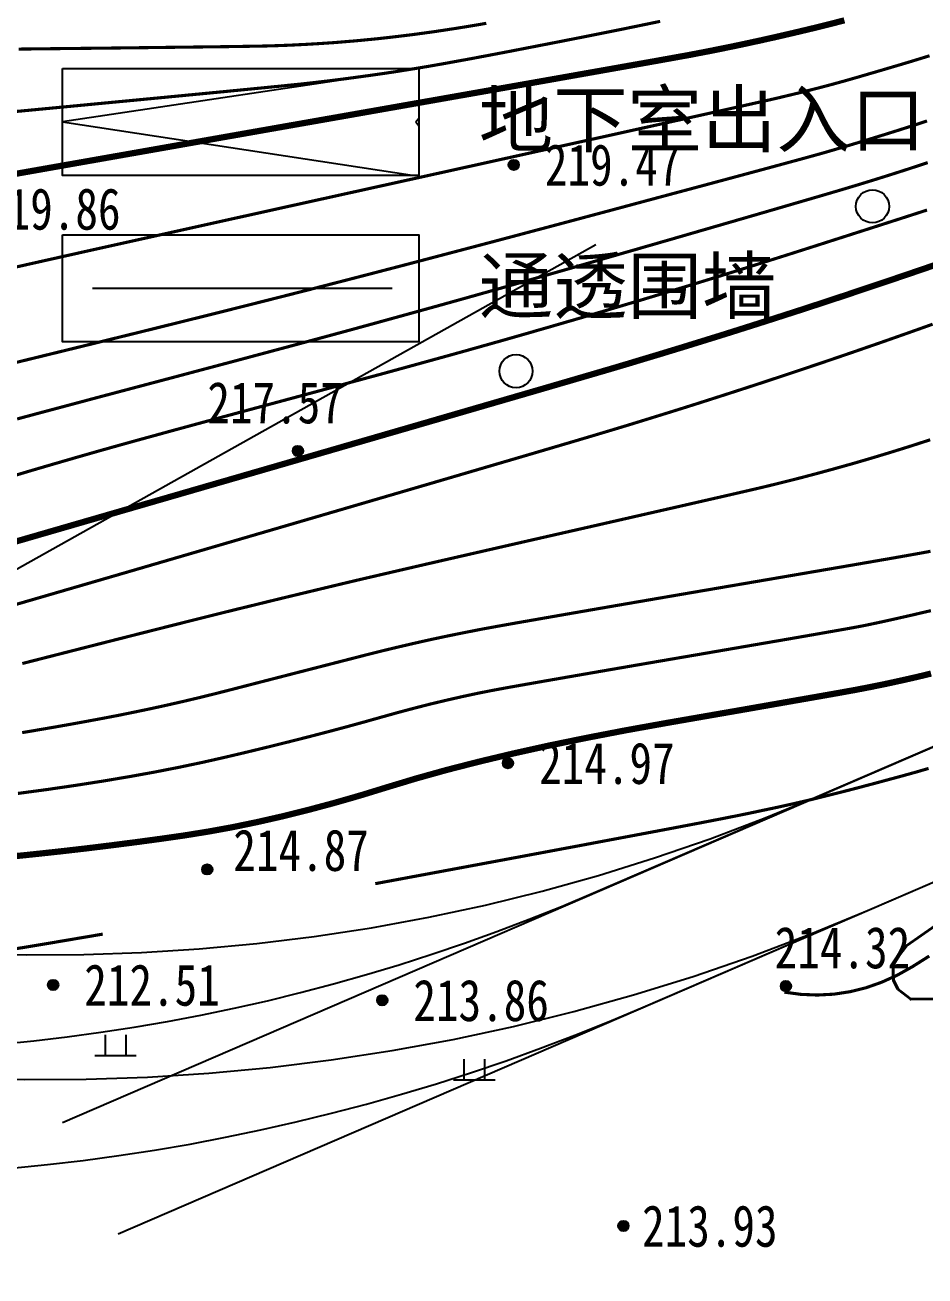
# Model space of a CAD drawing. Extents: x 36524600 to 36525730, y 2746759 to 2747713.
# Drawn here: x 36525115.02 to 36525136.71, y 2747403.66 to 2747433.79 of the extents above; entities that cross this region are included whole.
import ezdxf
from ezdxf.enums import TextEntityAlignment as Align

# ---------------------------------------------------------------- set-up
doc = ezdxf.new("R2010")
doc.units = 0
doc.header["$LTSCALE"] = 1000
doc.header["$MEASUREMENT"] = 0
doc.linetypes.add('X2', pattern=[10, 8, -2])
for name, color, linetype in [('0-规划文字', 7, 'Continuous'), ('0-规划道路', 4, 'Continuous'), ('DGX', 251, 'Continuous'), ('DLSS', 4, 'Continuous'), ('DMTZ', 3, 'Continuous'), ('GCD', 252, 'Continuous'), ('PP-DX-PT', 251, 'Continuous'), ('SZ-ZH-DIM', 7, 'Continuous'), ('ZBTZ', 3, 'Continuous'), ('围墙线', 251, 'Continuous'), ('道路', 251, 'Continuous')]:
    doc.layers.add(name, color=color, linetype=linetype)
doc.styles.add('HyStandard', font='txt.shx', dxfattribs={"width": 0.8, "bigfont": 'hztxt.shx'})
doc.styles.add('正等线体', font='宋体.shx', dxfattribs={"bigfont": '@@gbcbig.shx'})
doc.styles.add('黑体', font='simhei.ttf')
doc.linetypes.add('10421', pattern='A,2,[150,AAA.SHX,S=0.5,R=0,X=0,Y=0.5],1e-11', length=2)
doc.linetypes.add('1161', pattern='A,0,[149,AAA.SHX,S=0.15,R=0,X=0,Y=0],-1.6', length=1.6)
doc.linetypes.add('FENCELINE2', pattern='A,0.25,-0.1,[132,ltypeshp.shx,S=0.1,R=0,X=-0.1,Y=0],-0.1,1', length=1.45)

# ---------------------------------------------------------------- blocks, each defined once
blk = doc.blocks.new('gc326')
blk.add_circle((0, 0), 0.8)
blk = doc.blocks.new('gc200')
h = blk.add_hatch(color=256)
edge = h.paths.add_edge_path()
edge.add_arc((0, 0), 0.25, 0, 360)
blk.add_circle((0, 0), 0.25)
blk = doc.blocks.new('dxt')
at = {"color": 253}
for p, q in [((36525116.954, 2747409.472, 228.595), (36525116.954, 2747408.972, 228.595)), ((36525117.454, 2747409.472, 228.595), (36525117.454, 2747408.972, 228.595)), ((36525116.704, 2747408.972, 228.595), (36525117.704, 2747408.972, 228.595)), ((36525125.598, 2747408.887, 214.145), (36525125.598, 2747408.387, 214.145)), ((36525126.098, 2747408.887, 214.145), (36525126.098, 2747408.387, 214.145)), ((36525125.348, 2747408.387, 214.145), (36525126.348, 2747408.387, 214.145))]:
    blk.add_line(p, q, dxfattribs=at)
at = {"color": 253, "linetype": 'Continuous', "flags": 128}
blk.add_lwpolyline([(36525128.774, 2747428.494), (36525094.763, 2747409.443), (36525068.486, 2747370.92)], dxfattribs=at)
at = {"layer": 'DGX', "color": 253, "linetype": 'Continuous', "flags": 128}
for points, const_width in [([(36525136.854, 2747418.17), (36525136.74, 2747418.142), (36525136.626, 2747418.115), (36525136.512, 2747418.088), (36525136.398, 2747418.062), (36525136.284, 2747418.036), (36525136.169, 2747418.01), (36525136.055, 2747417.985), (36525135.94, 2747417.96), (36525135.826, 2747417.935), (36525135.711, 2747417.911), (36525135.596, 2747417.888), (36525135.481, 2747417.864), (36525135.366, 2747417.841), (36525135.251, 2747417.819), (36525135.136, 2747417.797), (36525135.021, 2747417.775), (36525134.849, 2747417.744), (36525134.565, 2747417.693), (36525134.168, 2747417.623), (36525133.658, 2747417.534), (36525133.035, 2747417.425), (36525132.299, 2747417.296), (36525131.451, 2747417.149), (36525130.49, 2747416.982), (36525129.494, 2747416.803), (36525128.544, 2747416.62), (36525127.637, 2747416.434), (36525126.776, 2747416.243), (36525125.959, 2747416.048), (36525125.186, 2747415.85), (36525124.458, 2747415.647), (36525123.774, 2747415.441), (36525123.119, 2747415.24), (36525122.476, 2747415.055), (36525121.844, 2747414.886), (36525121.225, 2747414.732), (36525120.618, 2747414.594), (36525120.023, 2747414.471), (36525119.439, 2747414.365), (36525118.868, 2747414.273), (36525118.296, 2747414.191), (36525117.71, 2747414.112), (36525117.111, 2747414.035), (36525116.499, 2747413.96), (36525115.873, 2747413.888), (36525115.233, 2747413.819), (36525114.58, 2747413.752)], 0.15), ([(36525114.854, 2747415.284), (36525115.556, 2747415.378), (36525116.236, 2747415.477), (36525116.894, 2747415.58), (36525117.531, 2747415.687), (36525118.145, 2747415.798), (36525118.738, 2747415.914), (36525119.309, 2747416.034), (36525119.857, 2747416.158), (36525120.386, 2747416.283), (36525120.898, 2747416.407), (36525121.393, 2747416.53), (36525121.871, 2747416.651), (36525122.332, 2747416.771), (36525122.775, 2747416.889), (36525123.201, 2747417.006), (36525123.61, 2747417.121), (36525124.008, 2747417.232), (36525124.403, 2747417.337), (36525124.793, 2747417.437), (36525125.18, 2747417.529), (36525125.562, 2747417.616), (36525125.941, 2747417.697), (36525126.316, 2747417.771), (36525126.686, 2747417.839), (36525127.082, 2747417.909), (36525127.532, 2747417.988), (36525128.037, 2747418.076), (36525128.596, 2747418.173), (36525129.209, 2747418.279), (36525129.876, 2747418.394), (36525130.598, 2747418.518), (36525131.375, 2747418.651), (36525132.135, 2747418.782), (36525132.809, 2747418.898), (36525133.398, 2747418.999), (36525133.9, 2747419.086), (36525134.316, 2747419.159), (36525134.647, 2747419.217), (36525134.891, 2747419.26), (36525135.049, 2747419.289), (36525135.171, 2747419.312), (36525135.308, 2747419.339), (36525135.458, 2747419.371), (36525135.623, 2747419.406), (36525135.801, 2747419.445), (36525135.994, 2747419.488), (36525136.201, 2747419.535), (36525136.422, 2747419.585), (36525136.643, 2747419.637), (36525136.85, 2747419.685)], 0.075), ([(36525114.955, 2747416.748), (36525115.349, 2747416.815), (36525115.74, 2747416.882), (36525116.129, 2747416.951), (36525116.514, 2747417.021), (36525116.897, 2747417.092), (36525117.278, 2747417.165), (36525117.662, 2747417.243), (36525118.046, 2747417.323), (36525118.433, 2747417.408), (36525118.821, 2747417.496), (36525119.21, 2747417.588), (36525119.6, 2747417.684), (36525119.993, 2747417.784), (36525120.387, 2747417.886), (36525120.783, 2747417.988), (36525121.18, 2747418.09), (36525121.58, 2747418.193), (36525121.982, 2747418.296), (36525122.386, 2747418.4), (36525122.792, 2747418.504), (36525123.2, 2747418.609), (36525123.609, 2747418.712), (36525124.017, 2747418.81), (36525124.425, 2747418.905), (36525124.832, 2747418.996), (36525125.238, 2747419.082), (36525125.644, 2747419.164), (36525126.049, 2747419.243), (36525126.454, 2747419.317), (36525126.898, 2747419.396), (36525127.421, 2747419.487), (36525128.022, 2747419.592), (36525128.702, 2747419.71), (36525129.461, 2747419.841), (36525130.298, 2747419.985), (36525131.214, 2747420.142), (36525132.208, 2747420.312), (36525133.184, 2747420.479), (36525134.042, 2747420.626), (36525134.784, 2747420.753), (36525135.409, 2747420.861), (36525135.918, 2747420.949), (36525136.309, 2747421.018), (36525136.584, 2747421.067), (36525136.742, 2747421.096), (36525136.841, 2747421.115)], 0.075), ([(36525123.463, 2747413.111), (36525125.3, 2747413.452), (36525126.925, 2747413.754), (36525128.339, 2747414.018), (36525129.542, 2747414.244), (36525130.534, 2747414.43), (36525131.313, 2747414.578), (36525131.882, 2747414.688), (36525132.239, 2747414.759), (36525132.483, 2747414.809), (36525132.71, 2747414.857), (36525132.922, 2747414.902), (36525133.118, 2747414.943), (36525133.299, 2747414.983), (36525133.463, 2747415.019), (36525133.612, 2747415.053), (36525133.745, 2747415.084), (36525133.87, 2747415.113), (36525133.994, 2747415.143), (36525134.119, 2747415.173), (36525134.244, 2747415.204), (36525134.369, 2747415.235), (36525134.493, 2747415.266), (36525134.617, 2747415.297), (36525134.742, 2747415.329), (36525134.87, 2747415.362), (36525135.005, 2747415.397), (36525135.147, 2747415.434), (36525135.296, 2747415.474), (36525135.453, 2747415.515), (36525135.617, 2747415.559), (36525135.787, 2747415.605), (36525135.965, 2747415.653), (36525136.144, 2747415.701), (36525136.316, 2747415.749), (36525136.482, 2747415.795), (36525136.641, 2747415.841), (36525136.794, 2747415.885)], 0.075), ([(36525136.811, 2747411.368), (36525136.412, 2747411.116), (36525136.042, 2747410.908), (36525135.666, 2747410.738), (36525135.286, 2747410.604), (36525134.902, 2747410.509), (36525134.513, 2747410.45), (36525134.119, 2747410.429), (36525133.721, 2747410.445), (36525133.318, 2747410.499)], 0.075), ([(36525114.958, 2747418.412), (36525115.797, 2747418.626), (36525116.57, 2747418.823), (36525117.278, 2747419.003), (36525117.921, 2747419.166), (36525118.499, 2747419.312), (36525119.011, 2747419.441), (36525119.458, 2747419.553), (36525119.84, 2747419.648), (36525120.189, 2747419.734), (36525120.539, 2747419.819), (36525120.888, 2747419.905), (36525121.238, 2747419.99), (36525121.587, 2747420.074), (36525121.937, 2747420.158), (36525122.287, 2747420.242), (36525122.636, 2747420.326), (36525123.028, 2747420.419), (36525123.505, 2747420.53), (36525124.065, 2747420.66), (36525124.709, 2747420.809), (36525125.438, 2747420.976), (36525126.251, 2747421.162), (36525127.148, 2747421.367), (36525128.129, 2747421.59), (36525129.097, 2747421.81), (36525129.955, 2747422.006), (36525130.703, 2747422.176), (36525131.34, 2747422.322), (36525131.867, 2747422.442), (36525132.284, 2747422.538), (36525132.591, 2747422.609), (36525132.787, 2747422.655), (36525132.928, 2747422.689), (36525133.069, 2747422.723), (36525133.21, 2747422.758), (36525133.35, 2747422.793), (36525133.491, 2747422.828), (36525133.632, 2747422.864), (36525133.772, 2747422.9), (36525133.912, 2747422.937), (36525134.053, 2747422.974), (36525134.193, 2747423.012), (36525134.333, 2747423.05), (36525134.473, 2747423.088), (36525134.612, 2747423.127), (36525134.752, 2747423.166), (36525134.891, 2747423.205), (36525135.031, 2747423.245), (36525135.17, 2747423.285), (36525135.309, 2747423.326), (36525135.449, 2747423.367), (36525135.588, 2747423.409), (36525135.726, 2747423.451), (36525135.865, 2747423.493), (36525136.004, 2747423.536), (36525136.142, 2747423.579), (36525136.281, 2747423.622), (36525136.419, 2747423.666), (36525136.557, 2747423.711), (36525136.695, 2747423.755), (36525136.833, 2747423.8)], 0.075), ([(36525114.422, 2747419.723), (36525115.903, 2747420.153), (36525117.612, 2747420.65), (36525119.548, 2747421.215), (36525121.49, 2747421.782), (36525123.215, 2747422.286), (36525124.724, 2747422.727), (36525126.016, 2747423.106), (36525127.091, 2747423.421), (36525127.95, 2747423.674), (36525128.593, 2747423.864), (36525129.018, 2747423.991), (36525129.336, 2747424.087), (36525129.653, 2747424.183), (36525129.97, 2747424.281), (36525130.287, 2747424.379), (36525130.603, 2747424.477), (36525130.92, 2747424.576), (36525131.236, 2747424.676), (36525131.552, 2747424.777), (36525131.868, 2747424.878), (36525132.184, 2747424.98), (36525132.499, 2747425.082), (36525132.814, 2747425.185), (36525133.129, 2747425.289), (36525133.444, 2747425.393), (36525133.758, 2747425.498), (36525134.073, 2747425.604), (36525134.387, 2747425.71), (36525134.701, 2747425.817), (36525135.014, 2747425.924), (36525135.328, 2747426.033), (36525135.641, 2747426.141), (36525135.954, 2747426.251), (36525136.267, 2747426.361), (36525136.58, 2747426.472), (36525136.892, 2747426.583)], 0.075), ([(36525114.587, 2747421.287), (36525116.534, 2747421.851), (36525118.748, 2747422.492), (36525120.966, 2747423.134), (36525122.925, 2747423.702), (36525124.626, 2747424.195), (36525126.067, 2747424.614), (36525127.249, 2747424.957), (36525128.173, 2747425.226), (36525128.837, 2747425.42), (36525129.243, 2747425.539), (36525129.519, 2747425.621), (36525129.795, 2747425.704), (36525130.071, 2747425.787), (36525130.347, 2747425.87), (36525130.622, 2747425.954), (36525130.898, 2747426.038), (36525131.173, 2747426.123), (36525131.448, 2747426.208), (36525131.723, 2747426.293), (36525131.998, 2747426.379), (36525132.273, 2747426.466), (36525132.548, 2747426.553), (36525132.822, 2747426.64), (36525133.097, 2747426.728), (36525133.371, 2747426.816), (36525133.645, 2747426.904), (36525133.923, 2747426.995), (36525134.209, 2747427.088), (36525134.504, 2747427.185), (36525134.806, 2747427.285), (36525135.116, 2747427.389), (36525135.435, 2747427.495), (36525135.761, 2747427.605), (36525136.096, 2747427.718), (36525136.428, 2747427.831), (36525136.748, 2747427.94), (36525137.055, 2747428.046)], 0.15), ([(36525114.791, 2747422.944), (36525115.084, 2747423.032), (36525115.377, 2747423.118), (36525115.671, 2747423.204), (36525115.964, 2747423.289), (36525116.258, 2747423.374), (36525116.552, 2747423.458), (36525116.846, 2747423.542), (36525117.141, 2747423.625), (36525117.435, 2747423.707), (36525117.749, 2747423.794), (36525118.1, 2747423.89), (36525118.489, 2747423.997), (36525118.915, 2747424.113), (36525119.379, 2747424.239), (36525119.882, 2747424.375), (36525120.421, 2747424.521), (36525120.999, 2747424.677), (36525121.581, 2747424.834), (36525122.137, 2747424.984), (36525122.665, 2747425.127), (36525123.165, 2747425.263), (36525123.639, 2747425.391), (36525124.084, 2747425.513), (36525124.503, 2747425.628), (36525124.894, 2747425.736), (36525125.272, 2747425.84), (36525125.649, 2747425.945), (36525126.026, 2747426.051), (36525126.403, 2747426.157), (36525126.78, 2747426.264), (36525127.156, 2747426.372), (36525127.533, 2747426.48), (36525127.909, 2747426.589), (36525128.285, 2747426.698), (36525128.661, 2747426.808), (36525129.037, 2747426.918), (36525129.412, 2747427.03), (36525129.788, 2747427.141), (36525130.163, 2747427.254), (36525130.538, 2747427.367), (36525130.913, 2747427.48), (36525131.311, 2747427.602), (36525131.756, 2747427.739), (36525132.247, 2747427.892), (36525132.785, 2747428.062), (36525133.369, 2747428.246), (36525134, 2747428.447), (36525134.678, 2747428.664), (36525135.402, 2747428.896), (36525136.115, 2747429.125), (36525136.757, 2747429.332)], 0.075), ([(36525114.834, 2747424.301), (36525115.426, 2747424.46), (36525116.102, 2747424.64), (36525116.862, 2747424.843), (36525117.707, 2747425.067), (36525118.56, 2747425.293), (36525119.349, 2747425.503), (36525120.073, 2747425.695), (36525120.731, 2747425.871), (36525121.325, 2747426.03), (36525121.854, 2747426.172), (36525122.318, 2747426.297), (36525122.717, 2747426.405), (36525123.083, 2747426.505), (36525123.449, 2747426.605), (36525123.815, 2747426.706), (36525124.181, 2747426.807), (36525124.547, 2747426.908), (36525124.913, 2747427.009), (36525125.279, 2747427.111), (36525125.645, 2747427.213), (36525126.043, 2747427.325), (36525126.507, 2747427.456), (36525127.037, 2747427.607), (36525127.632, 2747427.777), (36525128.293, 2747427.966), (36525129.019, 2747428.175), (36525129.811, 2747428.403), (36525130.668, 2747428.65), (36525131.514, 2747428.895), (36525132.271, 2747429.114), (36525132.94, 2747429.308), (36525133.52, 2747429.477), (36525134.012, 2747429.62), (36525134.416, 2747429.738), (36525134.731, 2747429.831), (36525134.958, 2747429.899), (36525135.14, 2747429.954), (36525135.322, 2747430.01), (36525135.504, 2747430.066), (36525135.686, 2747430.123), (36525135.868, 2747430.18), (36525136.05, 2747430.238), (36525136.231, 2747430.296), (36525136.412, 2747430.355), (36525136.593, 2747430.414), (36525136.774, 2747430.474)], 0.075), ([(36525114.698, 2747425.635), (36525115.378, 2747425.801), (36525116.126, 2747425.984), (36525116.901, 2747426.174), (36525117.664, 2747426.361), (36525118.415, 2747426.547), (36525119.152, 2747426.73), (36525119.877, 2747426.911), (36525120.589, 2747427.09), (36525121.289, 2747427.267), (36525121.976, 2747427.442), (36525122.685, 2747427.624), (36525123.45, 2747427.822), (36525124.272, 2747428.036), (36525125.15, 2747428.267), (36525126.085, 2747428.513), (36525127.076, 2747428.776), (36525128.124, 2747429.055), (36525129.228, 2747429.35), (36525130.296, 2747429.637), (36525131.238, 2747429.889), (36525132.053, 2747430.108), (36525132.74, 2747430.293), (36525133.301, 2747430.445), (36525133.735, 2747430.563), (36525134.041, 2747430.647), (36525134.22, 2747430.697), (36525134.336, 2747430.73), (36525134.452, 2747430.764), (36525134.568, 2747430.798), (36525134.684, 2747430.832), (36525134.799, 2747430.866), (36525134.915, 2747430.901), (36525135.03, 2747430.935), (36525135.146, 2747430.97), (36525135.261, 2747431.005), (36525135.377, 2747431.04), (36525135.492, 2747431.075), (36525135.608, 2747431.111), (36525135.723, 2747431.146), (36525135.838, 2747431.182), (36525135.953, 2747431.218), (36525136.068, 2747431.254), (36525136.183, 2747431.291), (36525136.298, 2747431.327), (36525136.413, 2747431.364), (36525136.528, 2747431.402), (36525136.642, 2747431.439), (36525136.757, 2747431.477)], 0.075), ([(36525114.217, 2747427.827), (36525115.209, 2747428.05), (36525116.427, 2747428.323), (36525117.871, 2747428.644), (36525119.542, 2747429.015), (36525121.439, 2747429.435), (36525123.563, 2747429.904), (36525125.669, 2747430.369), (36525127.514, 2747430.777), (36525129.095, 2747431.127), (36525130.415, 2747431.419), (36525131.473, 2747431.653), (36525132.268, 2747431.83), (36525132.802, 2747431.949), (36525133.073, 2747432.01), (36525133.213, 2747432.043), (36525133.353, 2747432.077), (36525133.493, 2747432.11), (36525133.633, 2747432.144), (36525133.773, 2747432.179), (36525133.913, 2747432.214), (36525134.052, 2747432.249), (36525134.192, 2747432.285), (36525134.34, 2747432.324), (36525134.505, 2747432.368), (36525134.687, 2747432.418), (36525134.886, 2747432.474), (36525135.102, 2747432.536), (36525135.335, 2747432.604), (36525135.586, 2747432.677), (36525135.853, 2747432.756), (36525136.121, 2747432.835), (36525136.371, 2747432.91), (36525136.603, 2747432.981), (36525136.818, 2747433.047)], 0.075), ([(36525114.135, 2747430.087), (36525115.911, 2747430.4), (36525117.98, 2747430.764), (36525120.341, 2747431.18), (36525122.702, 2747431.595), (36525124.77, 2747431.959), (36525126.547, 2747432.272), (36525128.031, 2747432.534), (36525129.224, 2747432.745), (36525130.124, 2747432.904), (36525130.732, 2747433.013), (36525131.047, 2747433.07), (36525131.217, 2747433.103), (36525131.387, 2747433.135), (36525131.556, 2747433.168), (36525131.725, 2747433.202), (36525131.894, 2747433.236), (36525132.064, 2747433.271), (36525132.233, 2747433.306), (36525132.401, 2747433.342), (36525132.57, 2747433.379), (36525132.739, 2747433.415), (36525132.907, 2747433.453), (36525133.076, 2747433.49), (36525133.244, 2747433.529), (36525133.412, 2747433.568), (36525133.58, 2747433.607), (36525133.748, 2747433.647), (36525133.917, 2747433.687), (36525134.085, 2747433.728), (36525134.255, 2747433.77), (36525134.425, 2747433.813), (36525134.595, 2747433.856), (36525134.766, 2747433.9)], 0.15), ([(36525130.327, 2747433.876), (36525130.049, 2747433.818), (36525129.767, 2747433.76), (36525129.48, 2747433.701), (36525129.185, 2747433.642), (36525128.884, 2747433.581), (36525128.577, 2747433.52), (36525128.263, 2747433.458), (36525127.942, 2747433.395), (36525127.615, 2747433.331), (36525127.295, 2747433.269), (36525126.997, 2747433.211), (36525126.719, 2747433.157), (36525126.462, 2747433.108), (36525126.226, 2747433.063), (36525126.012, 2747433.023), (36525125.818, 2747432.986), (36525125.645, 2747432.954), (36525125.488, 2747432.926), (36525125.341, 2747432.899), (36525125.204, 2747432.874), (36525125.077, 2747432.851), (36525124.961, 2747432.831), (36525124.854, 2747432.812), (36525124.758, 2747432.795), (36525124.671, 2747432.781), (36525124.59, 2747432.767), (36525124.509, 2747432.753), (36525124.427, 2747432.74), (36525124.346, 2747432.727), (36525124.265, 2747432.714), (36525124.183, 2747432.701), (36525124.102, 2747432.688), (36525124.02, 2747432.675), (36525123.934, 2747432.661), (36525123.837, 2747432.647), (36525123.73, 2747432.631), (36525123.613, 2747432.614), (36525123.485, 2747432.596), (36525123.348, 2747432.576), (36525123.2, 2747432.556), (36525123.041, 2747432.534), (36525122.878, 2747432.512), (36525122.715, 2747432.49), (36525122.551, 2747432.469), (36525122.388, 2747432.449), (36525122.224, 2747432.429), (36525122.06, 2747432.41), (36525121.896, 2747432.391), (36525121.733, 2747432.373), (36525121.491, 2747432.348), (36525121.093, 2747432.308), (36525120.54, 2747432.254), (36525119.831, 2747432.185), (36525118.966, 2747432.102), (36525117.945, 2747432.004), (36525116.768, 2747431.892), (36525115.436, 2747431.765), (36525114.104, 2747431.638)], 0.075), ([(36525114.874, 2747433.208), (36525115.913, 2747433.22), (36525116.951, 2747433.231), (36525117.868, 2747433.242), (36525118.665, 2747433.252), (36525119.341, 2747433.26), (36525119.897, 2747433.267), (36525120.331, 2747433.274), (36525120.646, 2747433.279), (36525120.839, 2747433.283), (36525120.972, 2747433.287), (36525121.106, 2747433.291), (36525121.239, 2747433.296), (36525121.372, 2747433.301), (36525121.505, 2747433.307), (36525121.638, 2747433.314), (36525121.771, 2747433.32), (36525121.905, 2747433.328), (36525122.038, 2747433.336), (36525122.171, 2747433.344), (36525122.304, 2747433.353), (36525122.437, 2747433.362), (36525122.569, 2747433.372), (36525122.702, 2747433.383), (36525122.835, 2747433.394), (36525122.968, 2747433.405), (36525123.101, 2747433.417), (36525123.233, 2747433.43), (36525123.366, 2747433.443), (36525123.499, 2747433.456), (36525123.631, 2747433.47), (36525123.764, 2747433.485), (36525123.896, 2747433.5), (36525124.028, 2747433.516), (36525124.161, 2747433.532), (36525124.293, 2747433.548), (36525124.425, 2747433.565), (36525124.557, 2747433.583), (36525124.689, 2747433.601), (36525124.821, 2747433.619), (36525124.953, 2747433.638), (36525125.085, 2747433.658), (36525125.217, 2747433.678), (36525125.349, 2747433.698), (36525125.481, 2747433.719), (36525125.612, 2747433.74), (36525125.744, 2747433.762), (36525125.875, 2747433.784), (36525126.007, 2747433.806), (36525126.138, 2747433.829)], 0.075), ([(36525114.737, 2747411.534), (36525114.986, 2747411.574), (36525115.28, 2747411.623), (36525115.618, 2747411.679), (36525116, 2747411.744), (36525116.426, 2747411.816), (36525116.897, 2747411.896)], 0.075)]:
    blk.add_lwpolyline(points, dxfattribs=dict(at, const_width=const_width))
at = {"layer": 'DLSS', "color": 253, "linetype": 'X2'}
for p, q in [((36525115.926, 2747407.363), (36525155.51, 2747424.433)), ((36525117.271, 2747404.681), (36525156.856, 2747421.751))]:
    blk.add_line(p, q, dxfattribs=at)
for radius in [47, 50]:
    blk.add_arc((36525115.564, 2747458.396), radius, 238.6566, 293.3272, dxfattribs=at)
at = {"layer": 'DMTZ', "color": 253, "linetype": '10421', "elevation": 215.001, "flags": 128}
blk.add_lwpolyline([(36525133.374, 2747410.68, 0.00000222, 0.00000222, 0), (36525125.402, 2747412.936, 0.00000221, 0.00000221, 0), (36525119.397, 2747413.476, 0.00000221, 0.00000221, 0), (36525117.969, 2747413.022, 0.00000221, 0.00000221, 0), (36525115.733, 2747410.674, 0.00000221, 0.00000221, 0)], format="xyseb", dxfattribs=at)
at = {"layer": 'DMTZ', "color": 253, "linetype": '10421', "const_width": 0.00000221, "elevation": 212, "flags": 128}
blk.add_lwpolyline([(36525047.637, 2747319.179), (36525050.968, 2747319.719), (36525058.32, 2747324.462), (36525069.23, 2747336.75), (36525072.926, 2747339.784), (36525076.263, 2747345.646), (36525078.946, 2747349.447), (36525080.515, 2747354.007), (36525081.595, 2747356.128), (36525087.153, 2747364.629), (36525091.086, 2747369.571), (36525095.777, 2747374.393), (36525102.908, 2747379.443), (36525113.199, 2747382.722), (36525115.918, 2747384.124), (36525120.957, 2747387.515), (36525126.971, 2747389.793), (36525132.131, 2747392.662), (36525133.151, 2747399.113), (36525132.323, 2747401.601), (36525130.496, 2747404.116), (36525129.001, 2747405.183), (36525126.146, 2747405.903), (36525122.411, 2747407.622), (36525122.349, 2747407.651), (36525119.947, 2747408.852), (36525119.345, 2747409.21), (36525119.292, 2747409.244), (36525117.554, 2747410.379), (36525116.888, 2747410.651), (36525116.654, 2747410.697), (36525116.606, 2747410.702), (36525115.754, 2747410.676), (36525115.752, 2747410.676), (36525115.702, 2747410.672), (36525113.906, 2747410.553), (36525113.877, 2747410.551), (36525110.877, 2747410.301), (36525103.781, 2747409.727), (36525096.591, 2747409.062), (36525094.595, 2747407.839), (36525090.954, 2747407.008)], dxfattribs=at)
at = {"layer": 'PP-DX-PT', "color": 253, "linetype": 'Continuous'}
for p in [(36525126.8, 2747430.42, 219.47), (36525121.6, 2747423.53, 217.57), (36525126.66, 2747416.012, 214.97), (36525119.414, 2747413.453, 214.87), (36525115.702, 2747410.672, 212.51), (36525133.358, 2747410.646, 214.32), (36525123.631, 2747410.302, 213.86), (36525129.441, 2747404.869, 213.93)]:
    blk.add_point(p, dxfattribs=at)
at = {"layer": 'PP-DX-PT', "color": 253}
for p in [(36525126.8, 2747430.42, 219.471), (36525121.6, 2747423.53, 217.57), (36525126.66, 2747416.012, 214.974), (36525119.414, 2747413.453, 214.87), (36525115.702, 2747410.672, 212.51), (36525133.358, 2747410.646, 214.321), (36525123.631, 2747410.302, 213.859), (36525129.441, 2747404.869, 213.93)]:
    blk.add_point(p, dxfattribs=at)
at = {"layer": 'ZBTZ', "color": 253, "linetype": '1161', "flags": 128}
for points, elevation in [([(36525130.99, 2747411.355, 0.00000221, 0.00000221, 0), (36525134.958, 2747413.492, 0.00000221, 0.00000221, 0), (36525136.804, 2747414.077, 0.00000221, 0.00000221, 0), (36525140.153, 2747414.452, 0.00000221, 0.00000221, 0), (36525144.08, 2747414.324, 0.00000221, 0.00000221, 0), (36525151.713, 2747413.266, 0.00000221, 0.00000221, 0), (36525154.69, 2747413.23, 0.00000221, 0.00000221, 0), (36525156.558, 2747412.297, 0.00000221, 0.00000221, 0), (36525158.941, 2747409.961, 0.00000221, 0.00000221, 0), (36525160.385, 2747408.068, 0.00000221, 0.00000221, 0), (36525160.732, 2747406.045, 0.00000221, 0.00000221, 0), (36525160.143, 2747405.084, 0.00000221, 0.00000221, 0), (36525158.42, 2747403.76, 0.00000221, 0.00000221, 0), (36525157.596, 2747402.523, 0.00000221, 0.00000221, 0), (36525155.95, 2747398.746, 0.00000221, 0.00000221, 0), (36525155.173, 2747395.821, 0.00000221, 0.00000221, 0), (36525155.634, 2747394.082, 0.00000221, 0.00000221, 0), (36525157.438, 2747392.602, 0.00000221, 0.00000221, 0), (36525157.944, 2747391.529, 0.00000221, 0.00000221, 0), (36525157.813, 2747390.406, 0.00000221, 0.00000221, 0), (36525157.838, 2747389.675, 0.00000221, 0.00000221, 0), (36525157.845, 2747389.185, 0.00000221, 0.00000221, 0), (36525158.729, 2747383.411, 0.00000224, 0.00000224, 0)], 214.854), ([(36525133.358, 2747410.646, 0.00000221, 0.00000221, 0), (36525140.298, 2747407.743, 0.00000221, 0.00000221, 0)], 214.994)]:
    blk.add_lwpolyline(points, format="xyseb", dxfattribs=dict(at, elevation=elevation))
at = {"layer": 'GCD', "color": 253, "linetype": 'Continuous'}
ref = blk.add_blockref('gc200', (36525126.8, 2747430.42, 219.471), dxfattribs=dict(at, xscale=0.5, yscale=0.5, zscale=0.5))
ref.add_attrib('height', '219.47', dxfattribs={"linetype": 'Continuous', "height": 1, "style": '正等线体', "width": 0.8}).set_placement((36525127.55, 2747430.42, 219.471), align=Align.MIDDLE_LEFT)
ref = blk.add_blockref('gc200', (36525113.31, 2747429.36, 219.86), dxfattribs=dict(at, xscale=0.5, yscale=0.5, zscale=0.5))
ref.add_attrib('height', '219.86', dxfattribs={"linetype": 'Continuous', "height": 1, "style": '正等线体', "width": 0.8}).set_placement((36525114.06, 2747429.36, 219.86), align=Align.MIDDLE_LEFT)
ref = blk.add_blockref('gc200', (36525121.6, 2747423.53, 217.57), dxfattribs=dict(at, xscale=0.5, yscale=0.5, zscale=0.5))
ref.add_attrib('height', '217.57', dxfattribs={"linetype": 'Continuous', "height": 1, "style": '正等线体', "width": 0.8}).set_placement((36525119.417, 2747424.695, 217.57), align=Align.MIDDLE_LEFT)
ref = blk.add_blockref('gc200', (36525126.66, 2747416.012, 214.974), dxfattribs=dict(at, xscale=0.5, yscale=0.5, zscale=0.5))
ref.add_attrib('height', '214.97', dxfattribs={"linetype": 'Continuous', "height": 1, "style": '正等线体', "width": 0.8}).set_placement((36525127.41, 2747416.012, 214.974), align=Align.MIDDLE_LEFT)
ref = blk.add_blockref('gc200', (36525119.414, 2747413.453, 214.87), dxfattribs=dict(at, xscale=0.5, yscale=0.5, zscale=0.5))
ref.add_attrib('height', '214.87', dxfattribs={"linetype": 'Continuous', "height": 1, "style": '正等线体', "width": 0.8}).set_placement((36525120.043, 2747413.918, 215.001), align=Align.MIDDLE_LEFT)
ref = blk.add_blockref('gc200', (36525133.358, 2747410.646, 214.321), dxfattribs=dict(at, xscale=0.5, yscale=0.5, zscale=0.5))
ref.add_attrib('height', '214.32', dxfattribs={"linetype": 'Continuous', "height": 1, "style": '正等线体', "width": 0.8}).set_placement((36525133.087, 2747411.573, 214.321), align=Align.MIDDLE_LEFT)
ref = blk.add_blockref('gc200', (36525115.702, 2747410.672, 212.51), dxfattribs=dict(at, xscale=0.5, yscale=0.5, zscale=0.5))
ref.add_attrib('height', '212.51', dxfattribs={"linetype": 'Continuous', "height": 1, "style": '正等线体', "width": 0.8}).set_placement((36525116.452, 2747410.672, 212), align=Align.MIDDLE_LEFT)
ref = blk.add_blockref('gc200', (36525123.631, 2747410.302, 213.859), dxfattribs=dict(at, xscale=0.5, yscale=0.5, zscale=0.5))
ref.add_attrib('height', '213.86', dxfattribs={"linetype": 'Continuous', "height": 1, "style": '正等线体', "width": 0.8}).set_placement((36525124.381, 2747410.302, 213.859), align=Align.MIDDLE_LEFT)
ref = blk.add_blockref('gc200', (36525129.441, 2747404.869, 213.93), dxfattribs=dict(at, xscale=0.5, yscale=0.5, zscale=0.5))
ref.add_attrib('height', '213.93', dxfattribs={"linetype": 'Continuous', "height": 1, "style": '正等线体', "width": 0.8}).set_placement((36525129.891, 2747404.869, 212), align=Align.MIDDLE_LEFT)
at = {"layer": 'ZBTZ', "color": 253, "linetype": 'Continuous', "xscale": 0.5, "yscale": 0.5}
for p in [(36525135.443, 2747429.421, 246.29), (36525126.854, 2747425.453, 244.241)]:
    blk.add_blockref('gc326', p, dxfattribs=at)
at = {"layer": 'SZ-ZH-DIM', "color": 253, "style": 'HyStandard', "width": 0.8}
blk.add_text('+200', height=3.5, rotation=116.6519, dxfattribs=at).set_placement((36525140.904, 2747408.711), align=Align.CENTER)

msp = doc.modelspace()

# ---------------------------------------------------------------- linework, layer by layer
for points in [[(36525115.925, 2747432.741), (36525124.511, 2747432.741), (36525124.511, 2747430.167), (36525115.925, 2747430.167)], [(36525115.925, 2747428.733), (36525124.511, 2747428.733), (36525124.511, 2747426.159), (36525115.925, 2747426.159)]]:
    msp.add_lwpolyline(points, close=True)
at = {"layer": '0-规划道路', "color": 4}
for p, q in [((36525124.511, 2747432.741), (36525115.925, 2747431.454)), ((36525115.925, 2747431.454), (36525124.405, 2747430.167)), ((36525128.722, 2747412.887), (36525149.161, 2747421.696)), ((36525129.92, 2747410.136), (36525149.161, 2747418.433))]:
    msp.add_line(p, q, dxfattribs=at)
for centre, radius, end in [((36525110.12, 2747456.05), 47, 293.3148), ((36525110.121, 2747456.049), 50, 293.3272)]:
    msp.add_arc(centre, radius, 229.5974, end, dxfattribs=at)
at = {"layer": '围墙线', "linetype": 'FENCELINE2', "ltscale": 0.001, "const_width": 0.05}
msp.add_lwpolyline([(36525116.642, 2747427.446), (36525123.876, 2747427.446)], dxfattribs=at)
at = {"layer": '道路', "color": 8}
for q in [(36525124.511, 2747431.546), (36525124.511, 2747431.363)]:
    msp.add_line((36525124.437, 2747431.454), q, dxfattribs=at)

# ---------------------------------------------------------------- block references
msp.add_blockref('dxt', (0, 0))

# ---------------------------------------------------------------- texts
at = {"layer": '0-规划文字', "style": '黑体'}
for s, p in [('地下室出入口', (36525125.956, 2747430.862)), ('通透围墙', (36525125.956, 2747426.853))]:
    msp.add_text(s, height=1.3143, dxfattribs=at).set_placement(p)

doc.saveas('drawing.dxf')
